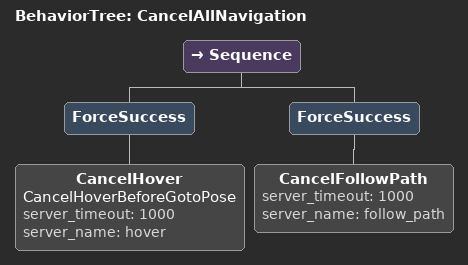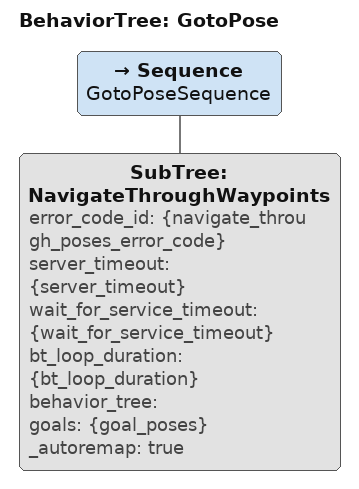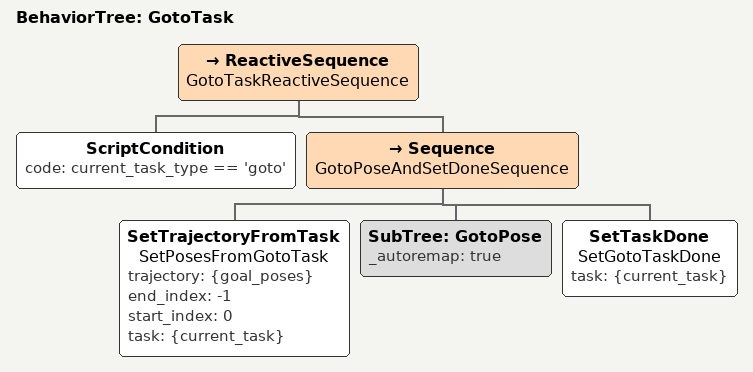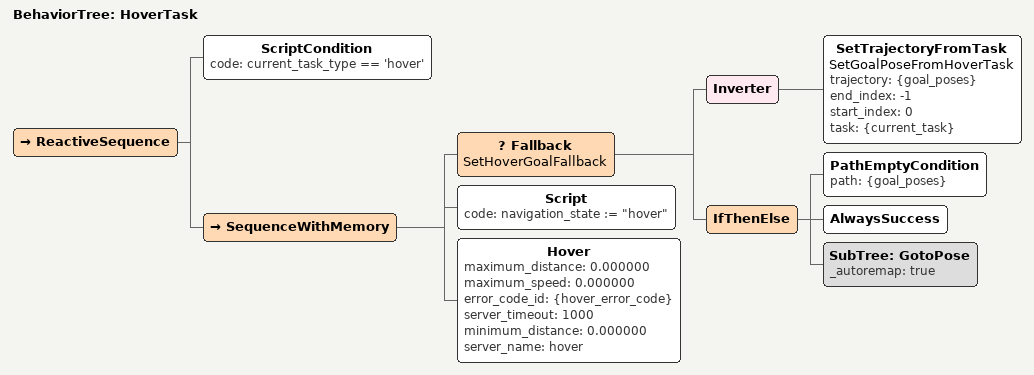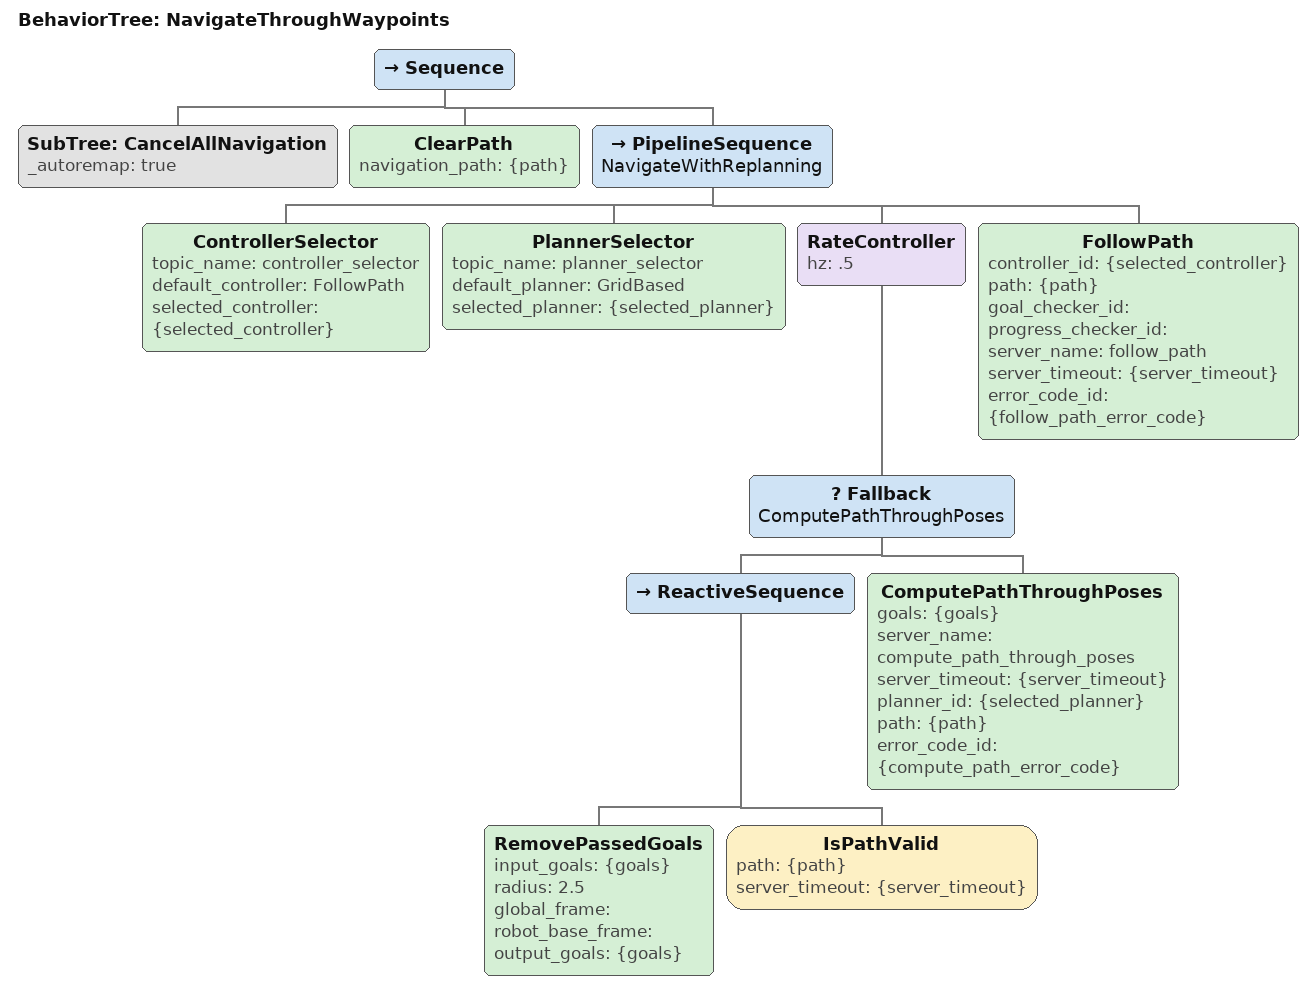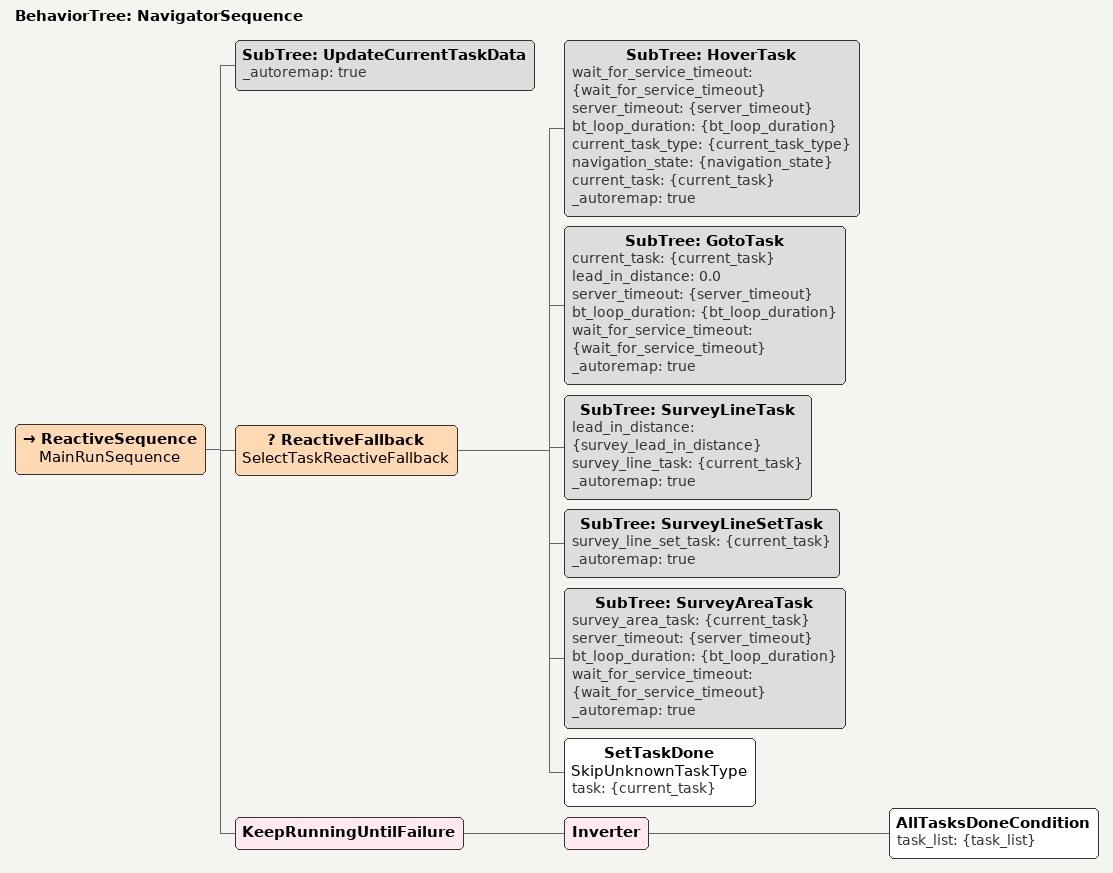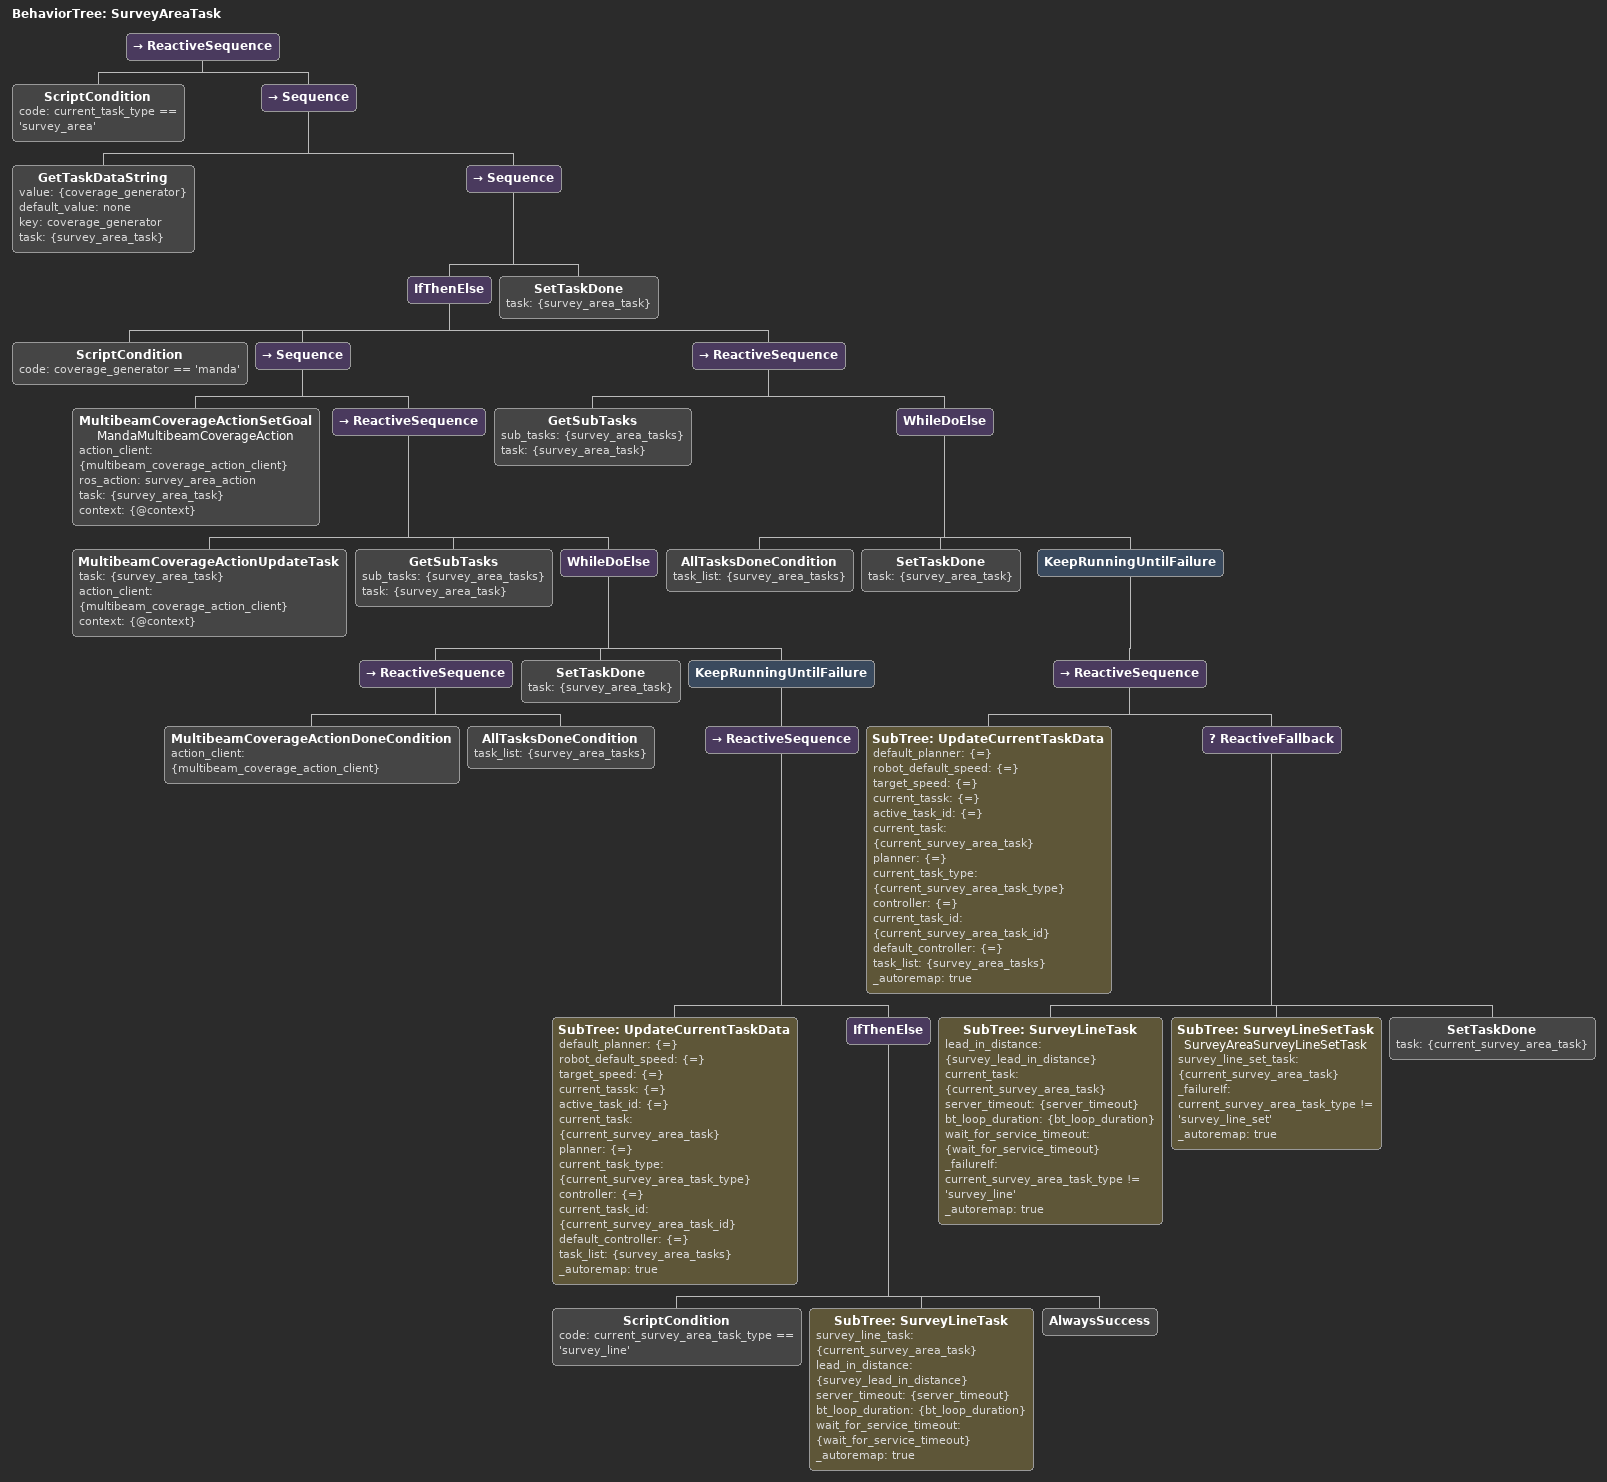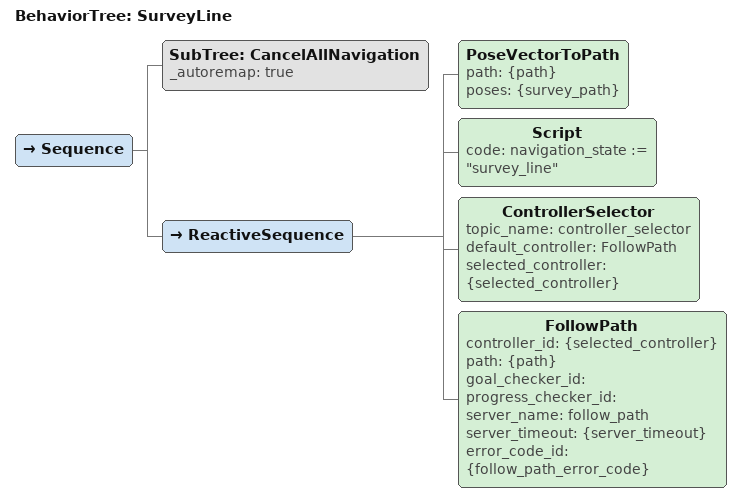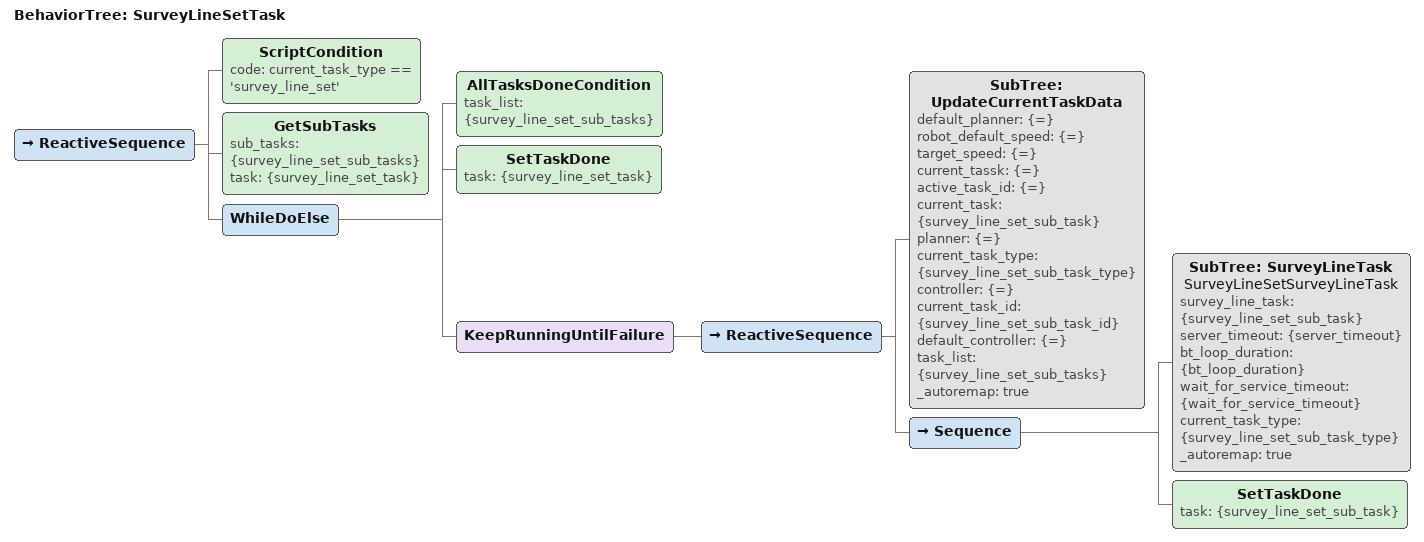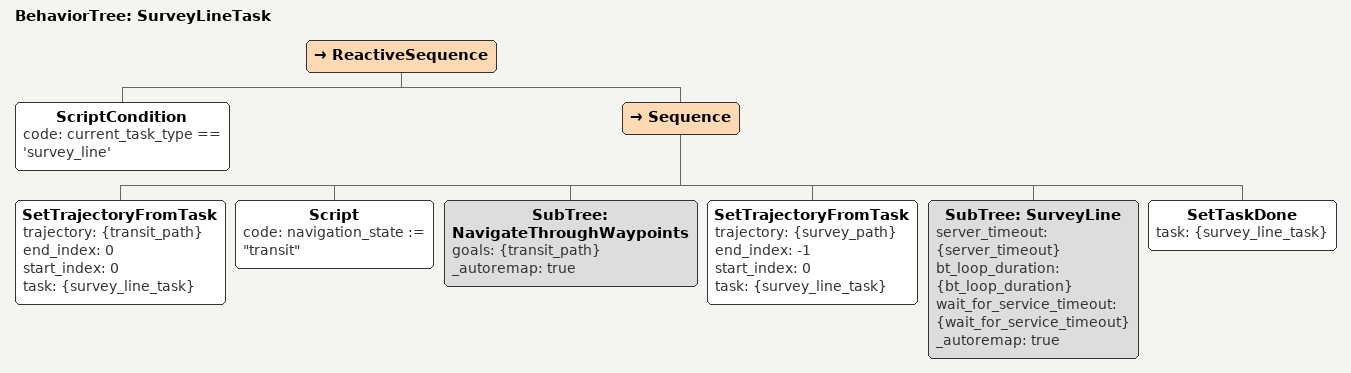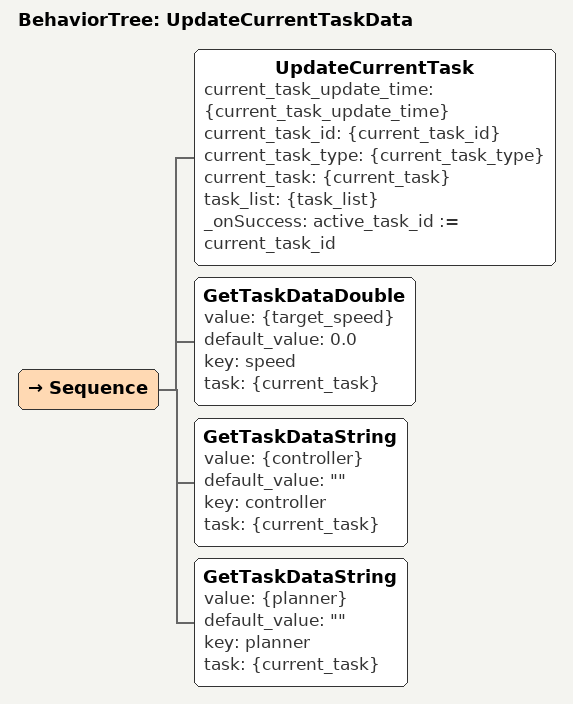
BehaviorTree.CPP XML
<?xml version="1.0" encoding="UTF-8"?>
<root BTCPP_format="4"
      main_tree_to_execute="NavigatorSequence">
  <BehaviorTree ID="CancelAllNavigation">
    <Sequence>
      <ForceSuccess>
        <CancelHover name="CancelHoverBeforeGotoPose"
                     server_timeout="1000"
                     server_name="hover"/>
      </ForceSuccess>
      <ForceSuccess>
        <CancelFollowPath server_timeout="1000"
                          server_name="follow_path"/>
      </ForceSuccess>
    </Sequence>
  </BehaviorTree>

  <BehaviorTree ID="GotoPose">
    <Sequence name="GotoPoseSequence">
      <SubTree ID="NavigateThroughWaypoints"
               error_code_id="{navigate_through_poses_error_code}"
               server_timeout="{server_timeout}"
               wait_for_service_timeout="{wait_for_service_timeout}"
               bt_loop_duration="{bt_loop_duration}"
               behavior_tree=""
               goals="{goal_poses}"
               _autoremap="true"/>
    </Sequence>
  </BehaviorTree>

  <BehaviorTree ID="GotoTask">
    <ReactiveSequence name="GotoTaskReactiveSequence">
      <ScriptCondition code="current_task_type == &apos;goto&apos;"/>
      <Sequence name="GotoPoseAndSetDoneSequence">
        <SetTrajectoryFromTask name="SetPosesFromGotoTask"
                               trajectory="{goal_poses}"
                               end_index="-1"
                               start_index="0"
                               task="{current_task}"/>
        <SubTree ID="GotoPose"
                 _autoremap="true"/>
        <SetTaskDone name="SetGotoTaskDone"
                     task="{current_task}"/>
      </Sequence>
    </ReactiveSequence>
  </BehaviorTree>

  <BehaviorTree ID="HoverTask">
    <ReactiveSequence>
      <ScriptCondition code="current_task_type == &apos;hover&apos;"/>
      <SequenceWithMemory>
        <Fallback name="SetHoverGoalFallback">
          <Inverter>
            <SetTrajectoryFromTask name="SetGoalPoseFromHoverTask"
                                   trajectory="{goal_poses}"
                                   end_index="-1"
                                   start_index="0"
                                   task="{current_task}"/>
          </Inverter>
          <IfThenElse>
            <PathEmptyCondition path="{goal_poses}"/>
            <AlwaysSuccess/>
            <SubTree ID="GotoPose"
                     _autoremap="true"/>
          </IfThenElse>
        </Fallback>
        <Script code="navigation_state := &quot;hover&quot;"/>
        <Hover maximum_distance="0.000000"
               maximum_speed="0.000000"
               error_code_id="{hover_error_code}"
               server_timeout="1000"
               minimum_distance="0.000000"
               server_name="hover"/>
      </SequenceWithMemory>
    </ReactiveSequence>
  </BehaviorTree>

  <BehaviorTree ID="NavigateThroughWaypoints">
    <Sequence>
      <SubTree ID="CancelAllNavigation"
               _autoremap="true"/>
      <ClearPath navigation_path="{path}"/>
      <PipelineSequence name="NavigateWithReplanning">
        <ControllerSelector topic_name="controller_selector"
                            default_controller="FollowPath"
                            selected_controller="{selected_controller}"/>
        <PlannerSelector topic_name="planner_selector"
                         default_planner="GridBased"
                         selected_planner="{selected_planner}"/>
        <RateController hz=".5">
          <Fallback name="ComputePathThroughPoses">
            <ReactiveSequence>
              <RemovePassedGoals input_goals="{goals}"
                                 radius="2.5"
                                 global_frame=""
                                 robot_base_frame=""
                                 output_goals="{goals}"/>
              <IsPathValid path="{path}"
                           server_timeout="{server_timeout}"/>
            </ReactiveSequence>
            <ComputePathThroughPoses goals="{goals}"
                                     server_name="compute_path_through_poses"
                                     server_timeout="{server_timeout}"
                                     planner_id="{selected_planner}"
                                     path="{path}"
                                     error_code_id="{compute_path_error_code}"/>
          </Fallback>
        </RateController>
        <FollowPath controller_id="{selected_controller}"
                    path="{path}"
                    goal_checker_id=""
                    progress_checker_id=""
                    server_name="follow_path"
                    server_timeout="{server_timeout}"
                    error_code_id="{follow_path_error_code}"/>
      </PipelineSequence>
    </Sequence>
  </BehaviorTree>

  <BehaviorTree ID="NavigatorSequence">
    <ReactiveSequence name="MainRunSequence">
      <SubTree ID="UpdateCurrentTaskData"
               _autoremap="true"/>
      <ReactiveFallback name="SelectTaskReactiveFallback">
        <SubTree ID="HoverTask"
                 wait_for_service_timeout="{wait_for_service_timeout}"
                 server_timeout="{server_timeout}"
                 bt_loop_duration="{bt_loop_duration}"
                 current_task_type="{current_task_type}"
                 navigation_state="{navigation_state}"
                 current_task="{current_task}"
                 _autoremap="true"/>
        <SubTree ID="GotoTask"
                 current_task="{current_task}"
                 lead_in_distance="0.0"
                 server_timeout="{server_timeout}"
                 bt_loop_duration="{bt_loop_duration}"
                 wait_for_service_timeout="{wait_for_service_timeout}"
                 _autoremap="true"/>
        <SubTree ID="SurveyLineTask"
                 lead_in_distance="{survey_lead_in_distance}"
                 survey_line_task="{current_task}"
                 _autoremap="true"/>
        <SubTree ID="SurveyLineSetTask"
                 survey_line_set_task="{current_task}"
                 _autoremap="true"/>
        <SubTree ID="SurveyAreaTask"
                 survey_area_task="{current_task}"
                 server_timeout="{server_timeout}"
                 bt_loop_duration="{bt_loop_duration}"
                 wait_for_service_timeout="{wait_for_service_timeout}"
                 _autoremap="true"/>
        <SetTaskDone name="SkipUnknownTaskType"
                     task="{current_task}"/>
      </ReactiveFallback>
      <KeepRunningUntilFailure>
        <Inverter>
          <AllTasksDoneCondition task_list="{task_list}"/>
        </Inverter>
      </KeepRunningUntilFailure>
    </ReactiveSequence>
  </BehaviorTree>

  <BehaviorTree ID="SurveyAreaTask">
    <ReactiveSequence>
      <ScriptCondition code="current_task_type == &apos;survey_area&apos;"/>
      <Sequence>
        <GetTaskDataString value="{coverage_generator}"
                           default_value="none"
                           key="coverage_generator"
                           task="{survey_area_task}"/>
        <Sequence>
          <IfThenElse>
            <ScriptCondition code="coverage_generator == &apos;manda&apos;"/>
            <Sequence>
              <MultibeamCoverageActionSetGoal name="MandaMultibeamCoverageAction"
                                              action_client="{multibeam_coverage_action_client}"
                                              ros_action="survey_area_action"
                                              task="{survey_area_task}"
                                              context="{@context}"/>
              <ReactiveSequence>
                <MultibeamCoverageActionUpdateTask task="{survey_area_task}"
                                                   action_client="{multibeam_coverage_action_client}"
                                                   context="{@context}"/>
                <GetSubTasks sub_tasks="{survey_area_tasks}"
                             task="{survey_area_task}"/>
                <WhileDoElse>
                  <ReactiveSequence>
                    <MultibeamCoverageActionDoneCondition action_client="{multibeam_coverage_action_client}"/>
                    <AllTasksDoneCondition task_list="{survey_area_tasks}"/>
                  </ReactiveSequence>
                  <SetTaskDone task="{survey_area_task}"/>
                  <KeepRunningUntilFailure>
                    <ReactiveSequence>
                      <SubTree ID="UpdateCurrentTaskData"
                               default_planner="{=}"
                               robot_default_speed="{=}"
                               target_speed="{=}"
                               current_tassk="{=}"
                               active_task_id="{=}"
                               current_task="{current_survey_area_task}"
                               planner="{=}"
                               current_task_type="{current_survey_area_task_type}"
                               controller="{=}"
                               current_task_id="{current_survey_area_task_id}"
                               default_controller="{=}"
                               task_list="{survey_area_tasks}"
                               _autoremap="true"/>
                      <IfThenElse>
                        <ScriptCondition code="current_survey_area_task_type == &apos;survey_line&apos;"/>
                        <SubTree ID="SurveyLineTask"
                                 survey_line_task="{current_survey_area_task}"
                                 lead_in_distance="{survey_lead_in_distance}"
                                 server_timeout="{server_timeout}"
                                 bt_loop_duration="{bt_loop_duration}"
                                 wait_for_service_timeout="{wait_for_service_timeout}"
                                 _autoremap="true"/>
                        <AlwaysSuccess/>
                      </IfThenElse>
                    </ReactiveSequence>
                  </KeepRunningUntilFailure>
                </WhileDoElse>
              </ReactiveSequence>
            </Sequence>
            <ReactiveSequence>
              <GetSubTasks sub_tasks="{survey_area_tasks}"
                           task="{survey_area_task}"/>
              <WhileDoElse>
                <AllTasksDoneCondition task_list="{survey_area_tasks}"/>
                <SetTaskDone task="{survey_area_task}"/>
                <KeepRunningUntilFailure>
                  <ReactiveSequence>
                    <SubTree ID="UpdateCurrentTaskData"
                             default_planner="{=}"
                             robot_default_speed="{=}"
                             target_speed="{=}"
                             current_tassk="{=}"
                             active_task_id="{=}"
                             current_task="{current_survey_area_task}"
                             planner="{=}"
                             current_task_type="{current_survey_area_task_type}"
                             controller="{=}"
                             current_task_id="{current_survey_area_task_id}"
                             default_controller="{=}"
                             task_list="{survey_area_tasks}"
                             _autoremap="true"/>
                    <ReactiveFallback>
                      <SubTree ID="SurveyLineTask"
                               lead_in_distance="{survey_lead_in_distance}"
                               current_task="{current_survey_area_task}"
                               server_timeout="{server_timeout}"
                               bt_loop_duration="{bt_loop_duration}"
                               wait_for_service_timeout="{wait_for_service_timeout}"
                               _failureIf="current_survey_area_task_type != &apos;survey_line&apos;"
                               _autoremap="true"/>
                      <SubTree ID="SurveyLineSetTask"
                               name="SurveyAreaSurveyLineSetTask"
                               survey_line_set_task="{current_survey_area_task}"
                               _failureIf="current_survey_area_task_type != &apos;survey_line_set&apos;"
                               _autoremap="true"/>
                      <SetTaskDone task="{current_survey_area_task}"/>
                    </ReactiveFallback>
                  </ReactiveSequence>
                </KeepRunningUntilFailure>
              </WhileDoElse>
            </ReactiveSequence>
          </IfThenElse>
          <SetTaskDone task="{survey_area_task}"/>
        </Sequence>
      </Sequence>
    </ReactiveSequence>
  </BehaviorTree>

  <BehaviorTree ID="SurveyLine">
    <Sequence>
      <SubTree ID="CancelAllNavigation"
               _autoremap="true"/>
      <ReactiveSequence>
        <PoseVectorToPath path="{path}"
                          poses="{survey_path}"/>
        <Script code="navigation_state := &quot;survey_line&quot;"/>
        <ControllerSelector topic_name="controller_selector"
                            default_controller="FollowPath"
                            selected_controller="{selected_controller}"/>
        <FollowPath controller_id="{selected_controller}"
                    path="{path}"
                    goal_checker_id=""
                    progress_checker_id=""
                    server_name="follow_path"
                    server_timeout="{server_timeout}"
                    error_code_id="{follow_path_error_code}"/>
      </ReactiveSequence>
    </Sequence>
  </BehaviorTree>

  <BehaviorTree ID="SurveyLineSetTask">
    <ReactiveSequence>
      <ScriptCondition code="current_task_type == &apos;survey_line_set&apos;"/>
      <GetSubTasks sub_tasks="{survey_line_set_sub_tasks}"
                   task="{survey_line_set_task}"/>
      <WhileDoElse>
        <AllTasksDoneCondition task_list="{survey_line_set_sub_tasks}"/>
        <SetTaskDone task="{survey_line_set_task}"/>
        <KeepRunningUntilFailure>
          <ReactiveSequence>
            <SubTree ID="UpdateCurrentTaskData"
                     default_planner="{=}"
                     robot_default_speed="{=}"
                     target_speed="{=}"
                     current_tassk="{=}"
                     active_task_id="{=}"
                     current_task="{survey_line_set_sub_task}"
                     planner="{=}"
                     current_task_type="{survey_line_set_sub_task_type}"
                     controller="{=}"
                     current_task_id="{survey_line_set_sub_task_id}"
                     default_controller="{=}"
                     task_list="{survey_line_set_sub_tasks}"
                     _autoremap="true"/>
            <Sequence>
              <SubTree ID="SurveyLineTask"
                       name="SurveyLineSetSurveyLineTask"
                       survey_line_task="{survey_line_set_sub_task}"
                       server_timeout="{server_timeout}"
                       bt_loop_duration="{bt_loop_duration}"
                       wait_for_service_timeout="{wait_for_service_timeout}"
                       current_task_type="{survey_line_set_sub_task_type}"
                       _autoremap="true"/>
              <SetTaskDone task="{survey_line_set_sub_task}"/>
            </Sequence>
          </ReactiveSequence>
        </KeepRunningUntilFailure>
      </WhileDoElse>
    </ReactiveSequence>
  </BehaviorTree>

  <BehaviorTree ID="SurveyLineTask">
    <ReactiveSequence>
      <ScriptCondition code="current_task_type == &apos;survey_line&apos;"/>
      <Sequence>
        <SetTrajectoryFromTask trajectory="{transit_path}"
                               end_index="0"
                               start_index="0"
                               task="{survey_line_task}"/>
        <Script code="navigation_state := &quot;transit&quot;"/>
        <SubTree ID="NavigateThroughWaypoints"
                 goals="{transit_path}"
                 _autoremap="true"/>
        <SetTrajectoryFromTask trajectory="{survey_path}"
                               end_index="-1"
                               start_index="0"
                               task="{survey_line_task}"/>
        <SubTree ID="SurveyLine"
                 server_timeout="{server_timeout}"
                 bt_loop_duration="{bt_loop_duration}"
                 wait_for_service_timeout="{wait_for_service_timeout}"
                 _autoremap="true"/>
        <SetTaskDone task="{survey_line_task}"/>
      </Sequence>
    </ReactiveSequence>
  </BehaviorTree>

  <BehaviorTree ID="UpdateCurrentTaskData">
    <Sequence>
      <UpdateCurrentTask current_task_update_time="{current_task_update_time}"
                         current_task_id="{current_task_id}"
                         current_task_type="{current_task_type}"
                         current_task="{current_task}"
                         task_list="{task_list}"
                         _onSuccess="active_task_id := current_task_id"/>
      <GetTaskDataDouble value="{target_speed}"
                         default_value="0.0"
                         key="speed"
                         task="{current_task}"/>
      <GetTaskDataString value="{controller}"
                         default_value="&quot;&quot;"
                         key="controller"
                         task="{current_task}"/>
      <GetTaskDataString value="{planner}"
                         default_value="&quot;&quot;"
                         key="planner"
                         task="{current_task}"/>
    </Sequence>
  </BehaviorTree>

</root>
